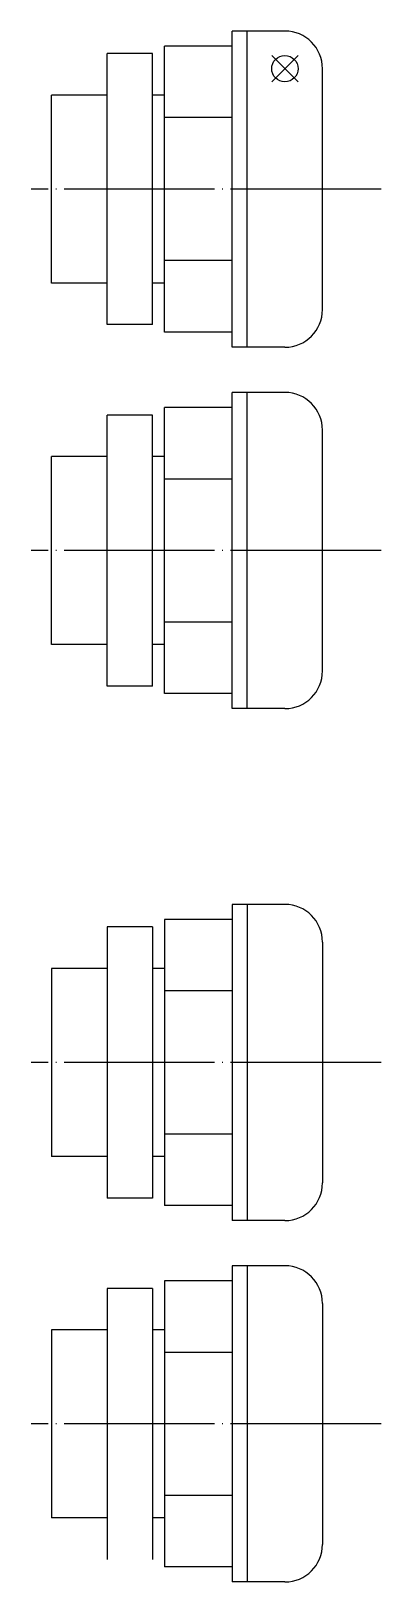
# Model space of a CAD drawing. Extents: x -774 to -266, y 124 to 330.
# Drawn here: x -312.7 to -266.2, y 124.1 to 330.1 of the extents above.
import ezdxf

# ---------------------------------------------------------------- set-up
doc = ezdxf.new("R2010")
doc.units = 0
doc.header["$MEASUREMENT"] = 0
doc.linetypes.add('CENTER', pattern=[22, 20, -1, 0, -1])
doc.layers.get('0').update_dxf_attribs({"linetype": 'CONTINUOUS'})
doc.layers.add('$PARTREF_BOM', color=7, linetype='CONTINUOUS')
doc.styles.get("Standard").update_dxf_attribs({"font": 'txt.shx', "bigfont": 'chineset.shx'})

# ---------------------------------------------------------------- blocks, each defined once
blk = doc.blocks.new('PARTREF')
at = {"layer": '$PARTREF_BOM', "color": 2}
for p, q in [((-1.75, -1.75), (1.75, 1.75)), ((-1.75, 1.75), (1.75, -1.75))]:
    blk.add_line(p, q, dxfattribs=at)
blk.add_circle((0, 0), 1.75, dxfattribs=at)
at = {"layer": '$PARTREF_BOM', "color": 2, "flags": 1}
for tag, p in [('TAG5', (-16.09, -4.95)), ('TAG10', (-5.65, -5)), ('TAG15', (5.59, -4.74)), ('TAG4', (-16.09, -8.95)), ('TAG9', (-5.65, -9)), ('TAG14', (5.59, -8.74)), ('TAG13', (5.59, -12.74)), ('TAG3', (-16.09, -12.95)), ('TAG8', (-5.65, -13)), ('TAG12', (5.59, -16.74)), ('TAG2', (-16.09, -16.95)), ('TAG7', (-5.65, -17)), ('TAG1', (-16.09, -20.95)), ('TAG6', (-5.65, -21)), ('TAG11', (5.59, -20.74))]:
    blk.add_attdef(tag, p, '', height=2.5, dxfattribs=at)

msp = doc.modelspace()

# ---------------------------------------------------------------- linework, layer by layer
at = {"color": 7, "linetype": 'CONTINUOUS'}
for p, q in [((-278.95, 330.08), (-285.95, 330.08)), ((-285.95, 288.08), (-285.95, 330.08)), ((-283.95, 288.08), (-283.95, 330.08)), ((-285.95, 328.08), (-294.95, 328.08)), ((-294.95, 290.08), (-294.95, 328.08)), ((-296.55, 327.08), (-302.55, 327.08)), ((-302.55, 291.08), (-302.55, 327.08)), ((-296.55, 291.08), (-296.55, 327.08)), ((-273.95, 293.08), (-273.95, 325.08)), ((-302.55, 321.58), (-309.95, 321.58)), ((-309.95, 296.58), (-309.95, 321.58)), ((-294.95, 321.58), (-296.55, 321.58)), ((-285.95, 318.58), (-294.95, 318.58)), ((-285.95, 299.58), (-294.95, 299.58)), ((-302.55, 296.58), (-309.95, 296.58)), ((-294.95, 296.58), (-296.55, 296.58)), ((-296.55, 291.08), (-302.55, 291.08)), ((-285.95, 290.08), (-294.95, 290.08)), ((-278.95, 288.08), (-285.95, 288.08)), ((-278.95, 282.08), (-285.95, 282.08)), ((-285.95, 240.08), (-285.95, 282.08)), ((-283.95, 240.08), (-283.95, 282.08)), ((-296.55, 279.08), (-302.55, 279.08)), ((-302.55, 243.08), (-302.55, 279.08)), ((-296.55, 243.08), (-296.55, 279.08)), ((-285.95, 280.08), (-294.95, 280.08)), ((-294.95, 242.08), (-294.95, 280.08)), ((-273.95, 245.08), (-273.95, 277.08)), ((-302.55, 273.58), (-309.95, 273.58)), ((-309.95, 248.58), (-309.95, 273.58)), ((-294.95, 273.58), (-296.55, 273.58)), ((-285.95, 270.58), (-294.95, 270.58)), ((-285.95, 251.58), (-294.95, 251.58)), ((-302.55, 248.58), (-309.95, 248.58)), ((-294.95, 248.58), (-296.55, 248.58)), ((-296.55, 243.08), (-302.55, 243.08)), ((-285.95, 242.08), (-294.95, 242.08)), ((-278.95, 240.08), (-285.95, 240.08)), ((-278.95, 214.08), (-285.95, 214.08)), ((-285.95, 214.08), (-285.95, 172.08)), ((-283.95, 214.08), (-283.95, 172.08)), ((-296.55, 211.08), (-302.55, 211.08)), ((-302.55, 211.08), (-302.55, 175.08)), ((-296.55, 211.08), (-296.55, 175.08)), ((-285.95, 212.08), (-294.95, 212.08)), ((-294.95, 212.08), (-294.95, 174.08)), ((-273.95, 209.08), (-273.95, 177.08)), ((-302.55, 205.58), (-309.95, 205.58)), ((-309.95, 205.58), (-309.95, 180.58)), ((-294.95, 205.58), (-296.55, 205.58)), ((-285.95, 202.58), (-294.95, 202.58)), ((-285.95, 183.58), (-294.95, 183.58)), ((-302.55, 180.58), (-309.95, 180.58)), ((-294.95, 180.58), (-296.55, 180.58)), ((-296.55, 175.08), (-302.55, 175.08)), ((-285.95, 174.08), (-294.95, 174.08)), ((-278.95, 172.08), (-285.95, 172.08)), ((-278.95, 166.08), (-285.95, 166.08)), ((-285.95, 166.08), (-285.95, 124.08)), ((-283.95, 166.08), (-283.95, 124.08)), ((-296.55, 163.08), (-302.55, 163.08)), ((-302.55, 163.08), (-302.55, 127.08)), ((-296.55, 163.08), (-296.55, 127.08)), ((-285.95, 164.08), (-294.95, 164.08)), ((-294.95, 164.08), (-294.95, 126.08)), ((-273.95, 161.08), (-273.95, 129.08)), ((-302.55, 157.58), (-309.95, 157.58)), ((-309.95, 157.58), (-309.95, 132.58)), ((-294.95, 157.58), (-296.55, 157.58)), ((-285.95, 154.58), (-294.95, 154.58)), ((-285.95, 135.58), (-294.95, 135.58)), ((-302.55, 132.58), (-309.95, 132.58)), ((-294.95, 132.58), (-296.55, 132.58)), ((-285.95, 126.08), (-294.95, 126.08)), ((-278.95, 124.08), (-285.95, 124.08))]:
    msp.add_line(p, q, dxfattribs=at)
at = {"color": 1, "linetype": 'CENTER'}
for p, q in [((-266.18, 309.08), (-312.67, 309.08)), ((-266.18, 261.08), (-312.67, 261.08)), ((-266.18, 193.08), (-312.67, 193.08)), ((-266.18, 145.08), (-312.67, 145.08))]:
    msp.add_line(p, q, dxfattribs=at)
at = {"color": 7, "linetype": 'CONTINUOUS'}
for centre, start, end in [((-278.95, 325.08), 0, 90), ((-278.95, 293.08), 270, 0), ((-278.95, 277.08), 0, 90), ((-278.95, 245.08), 270, 0), ((-278.95, 209.08), 360, 90), ((-278.95, 177.08), 270, 0), ((-278.95, 161.08), 360, 90), ((-278.95, 129.08), 270, 0)]:
    msp.add_arc(centre, 5, start, end, dxfattribs=at)

# ---------------------------------------------------------------- block references
at = {"color": 7}
msp.add_blockref('PARTREF', (-278.95, 325.08), dxfattribs=at)

doc.saveas('drawing.dxf')
